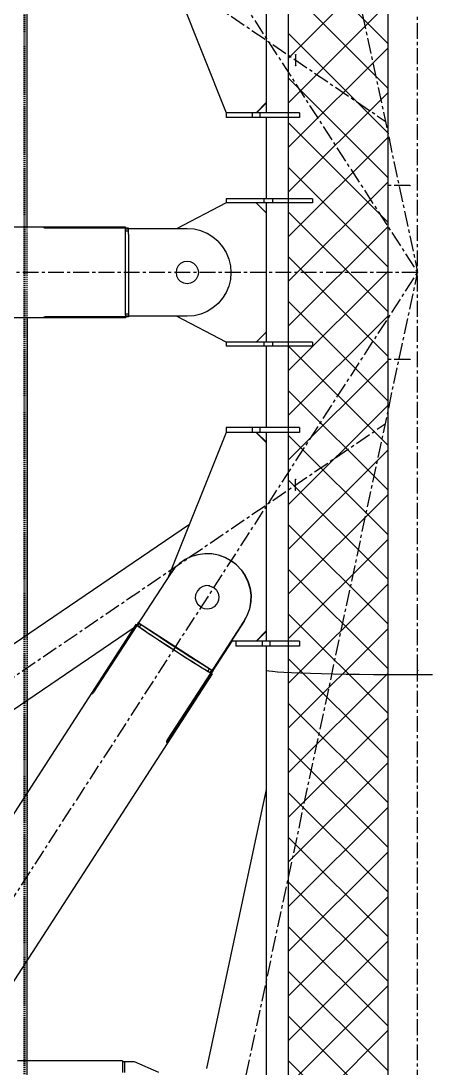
# Model space of a CAD drawing. Header units: millimetres. Extents: x 5143 to 30813, y 232 to 21408.
# Drawn here: x 12171 to 12377, y 10420 to 10947 of the extents above; entities that cross this region are included whole.
import ezdxf

# ---------------------------------------------------------------- set-up
doc = ezdxf.new("R2010")
doc.units = ezdxf.units.MM
doc.header["$LTSCALE"] = 0.25
for name, pattern in [('CENTER', [50.8, 31.75, -6.35, 6.35, -6.35]), ('HIDDEN', [9.525, 6.35, -3.175]), ('XKITLINE00', [0]), ('XKITLINE02', [4, 2, -2])]:
    doc.linetypes.add(name, pattern=pattern)

msp = doc.modelspace()

# ---------------------------------------------------------------- hatches: boundary and pattern name
h = msp.add_hatch()
h.set_pattern_fill('ANSI37', color=1, scale=5, style=0)
h.set_pattern_definition([(45, (-69476.393, -4107.69), (-11.2253202, 11.2253202), []), (135, (-69476.393, -4107.69), (-11.2253202, -11.2253202), [])])
h.paths.add_polyline_path([(12355, 11470.27), (12305, 11470.27), (12305, 10170.27), (12355, 10170.27)])

# ---------------------------------------------------------------- linework, layer by layer
at = {"color": 8, "linetype": 'CENTER'}
for p, q in [((11840, 11640.27), (12370, 10820.27)), ((12196.41, 11633.65), (12370, 10820.27)), ((11919.38, 11192.24), (12353.76, 10896.35)), ((12370, 10620.27), (12370, 11020.27)), ((12308.69, 10929.82), (12308.69, 10924.27)), ((12366.15, 10863.95), (12355.2, 10863.95)), ((12370, 10820.27), (11840, 10820.27)), ((11840, 10000.27), (12370, 10820.27)), ((12196.41, 10006.9), (12370, 10820.27)), ((12366.15, 10776.6), (12355.2, 10776.6)), ((11919.38, 10448.31), (12353.76, 10744.2)), ((12308.69, 10710.73), (12308.69, 10716.27)), ((12264.21, 10656.91), (12264.6, 10656.91)), ((12370, 8951.04), (12370, 10620.27))]:
    msp.add_line(p, q, dxfattribs=at)
at = {"color": 3, "linetype": 'XKITLINE02'}
for p, q in [((12172.3, 10060.36), (12172.3, 11600.44)), ((12172.84, 10060.36), (12172.84, 11600.44)), ((12173.69, 10060.36), (12173.69, 11600.44)), ((12305, 11470.27), (12305, 10170.27)), ((12355, 11470.27), (12355, 10170.27)), ((12172.3, 10409.49), (12172.3, 11231.06)), ((12172.84, 10409.49), (12172.84, 11231.06)), ((12173.69, 10474.48), (12173.69, 11231.06)), ((12173.69, 10797.42), (12173.69, 10843.12)), ((12173.69, 10638.05), (12173.69, 10605.03)), ((12173.69, 10558.63), (12173.69, 10474.48))]:
    msp.add_line(p, q, dxfattribs=at)
at = {"color": 3, "linetype": 'HIDDEN'}
for p, q in [((12305, 11470.27), (12305, 10170.27)), ((12355, 11470.27), (12355, 10170.27))]:
    msp.add_line(p, q, dxfattribs=at)
at = {"color": 1}
for p, q in [((12305, 11470.27), (12305, 10170.27)), ((12355, 11470.27), (12355, 10170.27))]:
    msp.add_line(p, q, dxfattribs=at)
at = {"color": 7, "linetype": 'XKITLINE00'}
for p, q in [((12173.69, 10843.12), (12173.69, 11002.5)), ((12173.69, 10797.42), (12173.69, 10638.05)), ((12173.69, 10605.03), (12173.69, 10558.63)), ((12173.69, 10409.49), (12173.69, 10474.48))]:
    msp.add_line(p, q, dxfattribs=at)
at = {"color": 8, "linetype": 'XKITLINE00'}
for p, q in [((12293.8, 11005.63), (12293.8, 10900.63)), ((12244.87, 10973.05), (12273.81, 10900.63)), ((12293.79, 10905.62), (12288.8, 10900.63)), ((12293.8, 10905.45), (12288.98, 10900.63)), ((12273.71, 10900.63), (12273.71, 10898.14)), ((12310.63, 10900.63), (12273.71, 10900.63)), ((12310.63, 10898.13), (12273.71, 10898.14)), ((12286.83, 10900.63), (12286.83, 10898.13)), ((12290.64, 10900.63), (12290.64, 10898.13)), ((12293.8, 10898.13), (12293.8, 10857.27)), ((12310.63, 10900.63), (12310.63, 10898.13)), ((12273.76, 10855.26), (12248.81, 10842.27)), ((12317.11, 10857.27), (12273.76, 10857.27)), ((12273.76, 10857.27), (12273.76, 10855.27)), ((12317.11, 10855.27), (12273.76, 10855.27)), ((12288.8, 10855.27), (12293.8, 10850.27)), ((12292.65, 10857.27), (12292.65, 10855.27)), ((12293.8, 10855.27), (12293.8, 10850.27)), ((12297.11, 10857.27), (12297.11, 10855.27)), ((12317.11, 10857.27), (12317.11, 10855.27)), ((12293.8, 10850.27), (12293.8, 10790.27)), ((12223.2, 10843.12), (11986.8, 10843.12)), ((12182.19, 10842.86), (12182.11, 10842.83)), ((12182.11, 10842.83), (12182.11, 10842.8)), ((12182.19, 10842.78), (12182.11, 10842.8)), ((12182.36, 10842.88), (12182.19, 10842.86)), ((12182.36, 10842.71), (12182.19, 10842.78)), ((12182.6, 10842.9), (12182.36, 10842.88)), ((12182.6, 10842.65), (12182.36, 10842.71)), ((12182.89, 10842.91), (12182.6, 10842.9)), ((12182.89, 10842.62), (12182.6, 10842.65)), ((12182.89, 10842.91), (12182.89, 10842.62)), ((12183.2, 10842.91), (12182.89, 10842.91)), ((12183.2, 10842.61), (12182.89, 10842.62)), ((12183.2, 10842.91), (12183.2, 10842.61)), ((12223.2, 10842.91), (12183.2, 10842.91)), ((12223.2, 10842.61), (12183.2, 10842.61)), ((12223.2, 10842.61), (12223.2, 10843.12)), ((12224.7, 10842.62), (12223.2, 10842.62)), ((12223.2, 10798.8), (12223.2, 10842.61)), ((12224.7, 10842.59), (12223.2, 10842.59)), ((12224.7, 10842.49), (12223.2, 10842.49)), ((12254.2, 10842.27), (12223.2, 10842.27)), ((12224.7, 10842.15), (12223.2, 10842.15)), ((12224.7, 10841.13), (12223.2, 10841.13)), ((12224.7, 10842.27), (12224.7, 10842.62)), ((12224.7, 10839.58), (12224.7, 10842.15)), ((12224.7, 10839.58), (12224.7, 10798.4)), ((12257.64, 10842), (12254.2, 10842.27)), ((12260.99, 10841.2), (12257.64, 10842)), ((12264.18, 10839.88), (12260.99, 10841.2)), ((12267.13, 10838.07), (12264.18, 10839.88)), ((12269.75, 10835.83), (12267.13, 10838.07)), ((12269.75, 10835.83), (12271.99, 10833.21)), ((12271.99, 10833.21), (12273.8, 10830.26)), ((12273.8, 10830.26), (12275.12, 10827.07)), ((12249.66, 10823.57), (12248.87, 10822.01)), ((12250.9, 10824.81), (12249.66, 10823.57)), ((12252.46, 10825.6), (12250.9, 10824.81)), ((12254.2, 10825.87), (12252.46, 10825.6)), ((12255.93, 10825.6), (12254.2, 10825.87)), ((12257.49, 10824.81), (12255.93, 10825.6)), ((12258.73, 10823.57), (12257.49, 10824.81)), ((12258.73, 10823.57), (12259.52, 10822.01)), ((12275.12, 10827.07), (12275.92, 10823.72)), ((12275.92, 10823.72), (12276.2, 10820.27)), ((12248.87, 10822.01), (12248.6, 10820.27)), ((12248.6, 10820.27), (12248.87, 10818.54)), ((12248.87, 10818.54), (12249.66, 10816.98)), ((12259.52, 10818.54), (12258.73, 10816.98)), ((12259.52, 10822.01), (12259.8, 10820.27)), ((12259.8, 10820.27), (12259.52, 10818.54)), ((12276.2, 10820.27), (12275.92, 10816.83)), ((12250.9, 10815.74), (12249.66, 10816.98)), ((12252.46, 10814.95), (12250.9, 10815.74)), ((12254.2, 10814.67), (12252.46, 10814.95)), ((12255.93, 10814.95), (12254.2, 10814.67)), ((12257.49, 10815.74), (12255.93, 10814.95)), ((12258.73, 10816.98), (12257.49, 10815.74)), ((12275.12, 10813.48), (12273.8, 10810.29)), ((12275.92, 10816.83), (12275.12, 10813.48)), ((12273.8, 10810.29), (12271.99, 10807.34)), ((12267.13, 10802.48), (12264.18, 10800.67)), ((12269.75, 10804.72), (12267.13, 10802.48)), ((12271.99, 10807.34), (12269.75, 10804.72)), ((12223.2, 10797.42), (11986.8, 10797.42)), ((12182.19, 10797.77), (12182.11, 10797.74)), ((12182.11, 10797.74), (12182.11, 10797.72)), ((12182.19, 10797.69), (12182.11, 10797.72)), ((12182.36, 10797.84), (12182.19, 10797.77)), ((12182.36, 10797.67), (12182.19, 10797.69)), ((12182.6, 10797.89), (12182.36, 10797.84)), ((12182.6, 10797.65), (12182.36, 10797.67)), ((12182.89, 10797.93), (12182.6, 10797.89)), ((12182.89, 10797.64), (12182.6, 10797.65)), ((12183.2, 10797.94), (12182.89, 10797.93)), ((12182.89, 10797.93), (12182.89, 10797.64)), ((12183.2, 10797.63), (12182.89, 10797.64)), ((12223.2, 10797.94), (12183.2, 10797.94)), ((12183.2, 10797.94), (12183.2, 10797.63)), ((12223.2, 10797.63), (12183.2, 10797.63)), ((12224.7, 10799.42), (12223.2, 10799.42)), ((12223.2, 10798.8), (12223.2, 10797.42)), ((12224.7, 10798.4), (12223.2, 10798.4)), ((12254.2, 10798.27), (12223.2, 10798.27)), ((12224.7, 10798.06), (12223.2, 10798.06)), ((12224.7, 10797.96), (12223.2, 10797.96)), ((12224.7, 10797.92), (12223.2, 10797.92)), ((12224.7, 10798.27), (12224.7, 10798.06)), ((12224.7, 10798.06), (12224.7, 10797.96)), ((12224.7, 10797.96), (12224.7, 10797.92)), ((12273.76, 10785.29), (12248.81, 10798.27)), ((12257.64, 10798.55), (12254.2, 10798.27)), ((12260.99, 10799.35), (12257.64, 10798.55)), ((12264.18, 10800.67), (12260.99, 10799.35)), ((12293.8, 10790.27), (12288.8, 10785.27)), ((12293.8, 10790.27), (12293.8, 10785.27)), ((12317.11, 10785.27), (12273.76, 10785.27)), ((12273.76, 10785.27), (12273.76, 10783.27)), ((12317.11, 10783.27), (12273.76, 10783.27)), ((12292.65, 10785.27), (12292.65, 10783.27)), ((12293.8, 10783.27), (12293.8, 10742.41)), ((12297.11, 10785.27), (12297.11, 10783.27)), ((12317.11, 10785.27), (12317.11, 10783.27)), ((12273.81, 10739.91), (12244.87, 10667.5)), ((12273.71, 10742.41), (12273.71, 10739.91)), ((12310.63, 10742.41), (12273.71, 10742.41)), ((12310.63, 10739.91), (12273.71, 10739.91)), ((12286.83, 10742.41), (12286.83, 10739.91)), ((12288.8, 10739.91), (12293.79, 10734.93)), ((12288.98, 10739.91), (12293.8, 10735.1)), ((12290.64, 10742.41), (12290.64, 10739.91)), ((12293.8, 10739.91), (12293.8, 10634.91)), ((12310.63, 10742.41), (12310.63, 10739.91)), ((12255.33, 10693.66), (11956.48, 10490.09)), ((12256.3, 10677.44), (12253.19, 10675.95)), ((12259.6, 10678.42), (12256.3, 10677.44)), ((12263.02, 10678.88), (12259.6, 10678.42)), ((12263.11, 10678.88), (12263.02, 10678.88)), ((12266.47, 10678.8), (12263.02, 10678.88)), ((12263.11, 10678.88), (12263.1, 10678.88)), ((12266.56, 10678.8), (12263.11, 10678.88)), ((12269.87, 10678.18), (12266.47, 10678.8)), ((12269.95, 10678.18), (12266.56, 10678.8)), ((12273.12, 10677.03), (12269.87, 10678.18)), ((12273.21, 10677.03), (12269.95, 10678.18)), ((12276.15, 10675.39), (12273.12, 10677.03)), ((12276.24, 10675.39), (12273.21, 10677.03)), ((12247.85, 10671.6), (12245.75, 10668.86)), ((12250.35, 10673.99), (12247.85, 10671.6)), ((12253.19, 10675.95), (12250.35, 10673.99)), ((12278.9, 10673.29), (12276.15, 10675.39)), ((12278.98, 10673.29), (12276.24, 10675.39)), ((12278.9, 10673.29), (12281.28, 10670.79)), ((12278.98, 10673.29), (12281.36, 10670.79)), ((12281.28, 10670.79), (12283.23, 10667.95)), ((12281.36, 10670.79), (12283.32, 10667.95)), ((12245.75, 10668.86), (12228.93, 10642.83)), ((12283.23, 10667.95), (12284.73, 10664.84)), ((12283.32, 10667.95), (12284.81, 10664.84)), ((12259.41, 10660.3), (12259.14, 10659.88)), ((12260.58, 10661.61), (12259.41, 10660.3)), ((12262.1, 10662.48), (12260.58, 10661.61)), ((12263.81, 10662.85), (12262.1, 10662.48)), ((12265.55, 10662.67), (12263.81, 10662.85)), ((12263.84, 10662.85), (12263.81, 10662.85)), ((12263.84, 10662.85), (12263.83, 10662.85)), ((12265.54, 10662.68), (12263.84, 10662.85)), ((12267.15, 10661.96), (12265.55, 10662.67)), ((12267.18, 10661.96), (12265.58, 10662.67)), ((12267.57, 10661.69), (12267.15, 10661.96)), ((12267.18, 10661.96), (12267.15, 10661.96)), ((12267.6, 10661.69), (12267.18, 10661.96)), ((12268.87, 10660.52), (12267.57, 10661.69)), ((12267.6, 10661.69), (12267.57, 10661.69)), ((12268.9, 10660.52), (12267.6, 10661.69)), ((12268.87, 10660.52), (12269.75, 10659.01)), ((12268.9, 10660.52), (12269.78, 10659.01)), ((12284.73, 10664.84), (12285.71, 10661.53)), ((12284.81, 10664.84), (12285.8, 10661.53)), ((12285.71, 10661.53), (12286.17, 10658.11)), ((12285.8, 10661.53), (12286.26, 10658.11)), ((12258.43, 10658.28), (12258.25, 10656.54)), ((12258.25, 10656.54), (12258.62, 10654.82)), ((12259.14, 10659.88), (12258.43, 10658.28)), ((12269.94, 10655.55), (12269.23, 10653.95)), ((12269.97, 10655.55), (12269.26, 10653.95)), ((12269.75, 10659.01), (12270.12, 10657.29)), ((12269.78, 10659.01), (12270.15, 10657.29)), ((12270.12, 10657.29), (12269.94, 10655.55)), ((12270.15, 10657.29), (12269.97, 10655.55)), ((12286.17, 10658.11), (12286.08, 10654.66)), ((12286.26, 10658.11), (12286.17, 10654.66)), ((12258.62, 10654.82), (12259.5, 10653.31)), ((12260.8, 10652.14), (12259.5, 10653.31)), ((12261.22, 10651.87), (12260.8, 10652.14)), ((12262.82, 10651.16), (12261.22, 10651.87)), ((12264.56, 10650.98), (12262.82, 10651.16)), ((12266.28, 10651.34), (12264.56, 10650.98)), ((12264.59, 10650.98), (12264.56, 10650.98)), ((12264.59, 10650.98), (12264.57, 10650.98)), ((12266.3, 10651.34), (12264.59, 10650.98)), ((12267.79, 10652.22), (12266.28, 10651.34)), ((12267.82, 10652.22), (12266.3, 10651.34)), ((12268.96, 10653.53), (12267.79, 10652.22)), ((12268.99, 10653.53), (12267.82, 10652.22)), ((12269.23, 10653.95), (12268.96, 10653.53)), ((12268.99, 10653.53), (12268.96, 10653.53)), ((12269.26, 10653.95), (12268.99, 10653.53)), ((12269.26, 10653.95), (12269.23, 10653.95)), ((12285.46, 10651.26), (12284.32, 10648)), ((12285.55, 10651.26), (12284.41, 10648)), ((12286.08, 10654.66), (12285.46, 10651.26)), ((12286.17, 10654.66), (12285.55, 10651.26)), ((12282.76, 10644.97), (12244.23, 10585.35)), ((12282.68, 10644.97), (12265.85, 10618.94)), ((12284.32, 10648), (12282.68, 10644.97)), ((12282.76, 10644.97), (12282.68, 10644.97)), ((12284.41, 10648), (12282.76, 10644.97)), ((12284.41, 10648), (12284.32, 10648)), ((12228.41, 10643.29), (11948.33, 10209.97)), ((12227.27, 10641.53), (11971.33, 10467.19)), ((12228.52, 10643.16), (12206.81, 10609.57)), ((12228.87, 10642.87), (12207.16, 10609.28)), ((12228.72, 10643.16), (12228.41, 10643.29)), ((12228.41, 10643.29), (12228.52, 10643.16)), ((12228.96, 10642.87), (12228.52, 10643.16)), ((12228.86, 10643.07), (12228.72, 10643.16)), ((12229.63, 10644.26), (12228.82, 10643)), ((12228.82, 10643), (12228.89, 10642.92)), ((12229.23, 10642.63), (12228.87, 10642.87)), ((12229.29, 10642.54), (12228.87, 10642.87)), ((12229.7, 10644.18), (12228.89, 10642.92)), ((12228.96, 10642.87), (12228.89, 10642.92)), ((12229.23, 10642.64), (12228.93, 10642.83)), ((12230.04, 10643.89), (12229.23, 10642.63)), ((12230.06, 10642.02), (12229.23, 10642.63)), ((12230.57, 10641.63), (12229.29, 10642.54)), ((12229.64, 10644.28), (12229.63, 10644.26)), ((12229.63, 10644.26), (12229.7, 10644.18)), ((12229.73, 10644.26), (12229.64, 10644.28)), ((12229.77, 10644.13), (12229.7, 10644.18)), ((12229.82, 10644.21), (12229.73, 10644.26)), ((12266.36, 10620.39), (12230.04, 10643.89)), ((12230.87, 10643.28), (12230.04, 10643.89)), ((12230.87, 10643.28), (12230.06, 10642.02)), ((12231.3, 10641.15), (12230.06, 10642.02)), ((12232.38, 10640.39), (12230.57, 10641.63)), ((12232.12, 10642.41), (12230.87, 10643.28)), ((12232.94, 10640.02), (12231.3, 10641.15)), ((12233.76, 10641.28), (12232.12, 10642.41)), ((12234.64, 10638.86), (12232.38, 10640.39)), ((12234.93, 10638.68), (12232.94, 10640.02)), ((12235.75, 10639.94), (12233.76, 10641.28)), ((12238.04, 10638.41), (12235.75, 10639.94)), ((12293.79, 10639.9), (12288.81, 10634.91)), ((12293.8, 10639.73), (12288.98, 10634.91)), ((12237.3, 10637.09), (12234.64, 10638.86)), ((12237.23, 10637.15), (12234.93, 10638.68)), ((12239.77, 10635.47), (12237.23, 10637.15)), ((12240.27, 10635.13), (12237.3, 10637.09)), ((12240.58, 10636.73), (12238.04, 10638.41)), ((12242.49, 10633.68), (12239.77, 10635.47)), ((12243.46, 10633.04), (12240.27, 10635.13)), ((12243.31, 10634.94), (12240.58, 10636.73)), ((12246.16, 10633.08), (12243.31, 10634.94)), ((12276.48, 10634.91), (12266.97, 10620.2)), ((12276.57, 10634.91), (12267.03, 10620.15)), ((12278.7, 10634.91), (12276.28, 10634.91)), ((12278.7, 10634.91), (12278.7, 10632.41)), ((12310.63, 10634.91), (12278.7, 10634.91)), ((12291.83, 10634.91), (12291.83, 10632.41)), ((12295.64, 10634.91), (12295.64, 10632.41)), ((12310.63, 10634.91), (12310.63, 10632.41)), ((12245.35, 10631.82), (12242.49, 10633.68)), ((12246.78, 10630.88), (12243.46, 10633.04)), ((12248.25, 10629.94), (12245.35, 10631.82)), ((12249.06, 10631.2), (12246.16, 10633.08)), ((12250.12, 10628.73), (12246.78, 10630.88)), ((12251.14, 10628.09), (12248.25, 10629.94)), ((12251.95, 10629.35), (12249.06, 10631.2)), ((12253.38, 10626.64), (12250.12, 10628.73)), ((12254.75, 10627.56), (12251.95, 10629.35)), ((12310.63, 10632.41), (12278.7, 10632.41)), ((12293.8, 10632.41), (12293.8, 10620.27)), ((12253.94, 10626.3), (12251.14, 10628.09)), ((12256.47, 10624.68), (12253.38, 10626.64)), ((12256.59, 10624.62), (12253.94, 10626.3)), ((12257.41, 10625.88), (12254.75, 10627.56)), ((12259.29, 10622.91), (12256.47, 10624.68)), ((12259.03, 10623.09), (12256.59, 10624.62)), ((12259.84, 10624.35), (12257.41, 10625.88)), ((12262, 10623.01), (12259.84, 10624.35)), ((12266.76, 10618.47), (11986.68, 10185.15)), ((12265.9, 10618.9), (12244.19, 10585.31)), ((12266.44, 10618.61), (12244.73, 10585.02)), ((12261.19, 10621.75), (12259.03, 10623.09)), ((12261.75, 10621.38), (12259.29, 10622.91)), ((12263.02, 10620.62), (12261.19, 10621.75)), ((12263.79, 10620.14), (12261.75, 10621.38)), ((12263.83, 10621.88), (12262, 10623.01)), ((12264.48, 10619.74), (12263.02, 10620.62)), ((12265.33, 10619.22), (12263.79, 10620.14)), ((12265.3, 10621), (12263.83, 10621.88)), ((12265.3, 10621), (12264.48, 10619.74)), ((12265.54, 10619.13), (12264.48, 10619.74)), ((12266.36, 10620.39), (12265.3, 10621)), ((12265.9, 10618.9), (12265.33, 10619.22)), ((12266.36, 10620.39), (12265.54, 10619.13)), ((12265.85, 10618.94), (12265.54, 10619.14)), ((12265.9, 10618.9), (12265.54, 10619.13)), ((12265.88, 10618.94), (12265.85, 10618.94)), ((12265.88, 10618.94), (12265.87, 10618.92)), ((12266.08, 10618.85), (12265.94, 10618.94)), ((12266.44, 10618.61), (12265.94, 10618.94)), ((12266.89, 10620.11), (12266.08, 10618.85)), ((12266.25, 10618.77), (12266.08, 10618.85)), ((12267.06, 10620.03), (12266.25, 10618.77)), ((12266.34, 10618.75), (12266.25, 10618.77)), ((12267.15, 10620.01), (12266.34, 10618.75)), ((12266.65, 10618.61), (12266.37, 10618.79)), ((12266.76, 10618.47), (12266.44, 10618.61)), ((12266.65, 10618.61), (12266.76, 10618.47)), ((12266.89, 10620.11), (12266.76, 10620.2)), ((12267.1, 10620.11), (12266.82, 10620.29)), ((12267.06, 10620.03), (12266.89, 10620.11)), ((12267.15, 10620.01), (12267.06, 10620.03)), ((12267.1, 10620.11), (12267.17, 10620.03)), ((12267.17, 10620.03), (12267.15, 10620.01)), ((12294.16, 10620.05), (12293.8, 10620.27)), ((12294.16, 10620.05), (12293.8, 10620.27)), ((12293.8, 10620.27), (12293.8, 10037.15)), ((12295.26, 10619.83), (12294.16, 10620.05)), ((12295.26, 10619.83), (12294.16, 10620.05)), ((12297.08, 10619.61), (12295.26, 10619.83)), ((12297.08, 10619.61), (12295.26, 10619.83)), ((12299.6, 10619.39), (12297.08, 10619.61)), ((12299.6, 10619.39), (12297.08, 10619.61)), ((12302.79, 10619.19), (12299.6, 10619.39)), ((12306.64, 10619), (12302.79, 10619.19)), ((12311.09, 10618.82), (12306.64, 10619)), ((12316.11, 10618.65), (12311.09, 10618.82)), ((12321.65, 10618.5), (12316.11, 10618.65)), ((12327.66, 10618.36), (12321.65, 10618.5)), ((12334.07, 10618.25), (12327.66, 10618.36)), ((12340.83, 10618.15), (12334.07, 10618.25)), ((12347.88, 10618.07), (12340.83, 10618.15)), ((12355.13, 10618.02), (12347.88, 10618.07)), ((12362.53, 10617.99), (12355.13, 10618.02)), ((12370, 10617.97), (12362.53, 10617.99)), ((12377.46, 10617.99), (12370, 10617.97)), ((12206.2, 10608.55), (12206.14, 10608.42)), ((12206.14, 10608.41), (12206.17, 10608.34)), ((12206.26, 10608.33), (12206.17, 10608.34)), ((12206.31, 10608.75), (12206.2, 10608.55)), ((12206.4, 10608.4), (12206.26, 10608.33)), ((12206.45, 10608.99), (12206.31, 10608.75)), ((12206.57, 10608.54), (12206.4, 10608.4)), ((12206.62, 10609.27), (12206.45, 10608.99)), ((12206.76, 10608.74), (12206.57, 10608.54)), ((12206.81, 10609.57), (12206.62, 10609.27)), ((12206.99, 10609.03), (12206.62, 10609.27)), ((12206.96, 10608.99), (12206.76, 10608.74)), ((12207.19, 10609.32), (12206.81, 10609.57)), ((12207.16, 10609.28), (12206.96, 10608.99)), ((12243.78, 10584.45), (12243.74, 10584.23)), ((12243.74, 10584.23), (12243.75, 10584.07)), ((12243.75, 10584.07), (12243.81, 10583.98)), ((12243.87, 10584.72), (12243.78, 10584.45)), ((12243.91, 10583.97), (12243.81, 10583.98)), ((12244.02, 10585.01), (12243.87, 10584.72)), ((12244.03, 10584.08), (12243.92, 10583.98)), ((12244.19, 10585.31), (12244.02, 10585.01)), ((12244.17, 10584.24), (12244.03, 10584.08)), ((12244.54, 10584.73), (12244.04, 10585.06)), ((12244.35, 10584.47), (12244.17, 10584.24)), ((12244.73, 10585.02), (12244.23, 10585.35)), ((12244.54, 10584.73), (12244.35, 10584.47)), ((12244.73, 10585.02), (12244.54, 10584.73)), ((12293.8, 10560.35), (12263.87, 10420.13)), ((12221.68, 10423.9), (12168.99, 10423.9)), ((12221.68, 10423.9), (12221.68, 10422.21)), ((12222.68, 10423.48), (12221.68, 10423.48)), ((12227.68, 10423.47), (12222.68, 10423.47)), ((12222.68, 10423.47), (12222.68, 10423.45)), ((12222.68, 10423.45), (12222.68, 10423.43)), ((12222.68, 10423.43), (12222.68, 10421.69)), ((12239.86, 10418.05), (12227.68, 10423.47)), ((12221.68, 10422.21), (12221.68, 10418.05)), ((12222.68, 10421.69), (12222.68, 10418.06))]:
    msp.add_line(p, q, dxfattribs=at)
for centre in [(12308.69, 10929.82), (12308.69, 10924.27), (12353.76, 10896.35), (12355.2, 10863.95), (12366.15, 10863.95), (12254.2, 10820.27), (12370, 10820.27), (12370, 10820.27), (12370, 10820.27), (12370, 10820.27), (12370, 10820.27), (12355.2, 10776.6), (12366.15, 10776.6), (12353.76, 10744.2), (12308.69, 10716.27), (12308.69, 10710.73), (12264.21, 10656.91), (12264.6, 10656.91), (12370, 10620.27), (12370, 10620.27)]:
    msp.add_circle(centre, 0.05, dxfattribs=at)

doc.saveas('drawing.dxf')
